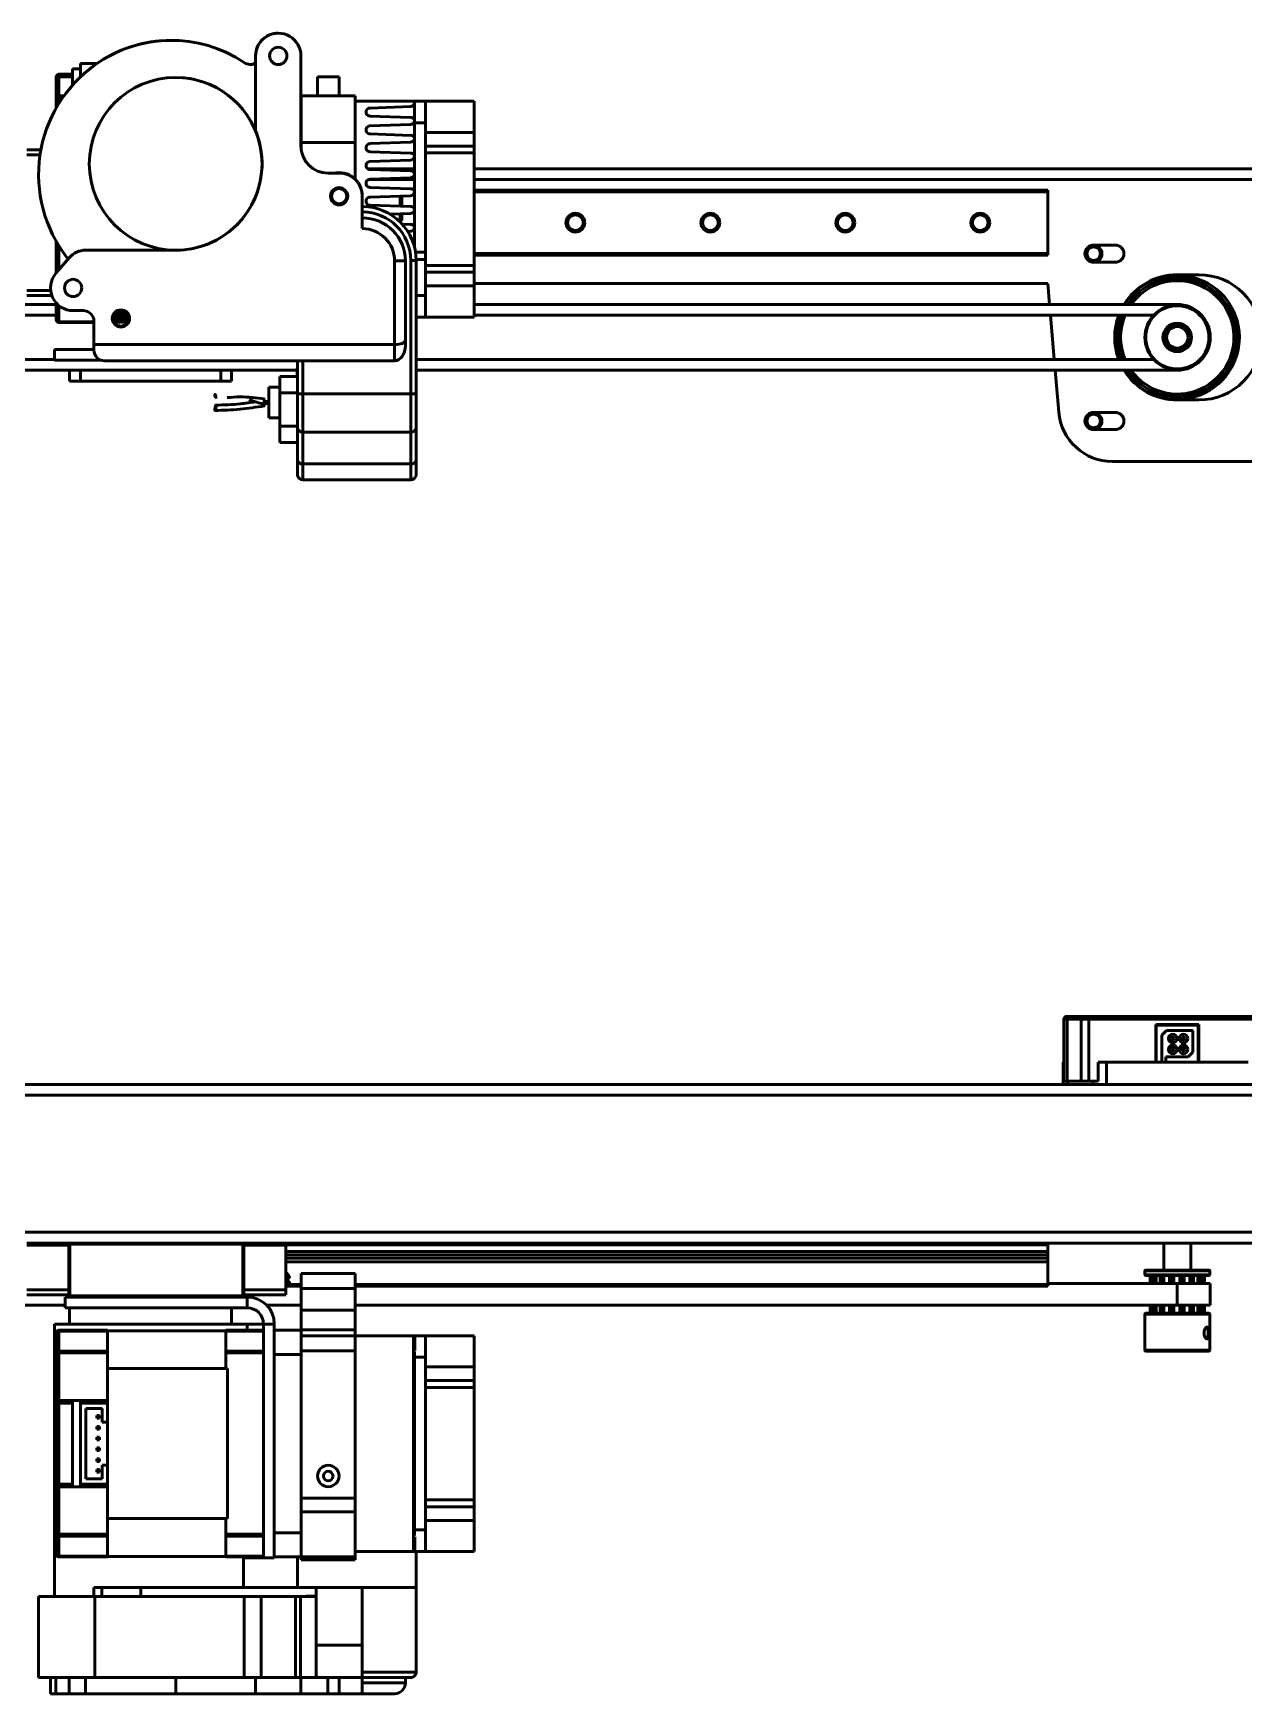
# Model space of a CAD drawing. Header units: millimetres. Extents: x -1615 to 4166, y 5 to 3174.
# Drawn here: x 3699.1 to 3923.3, y 1722.3 to 2030 of the extents above; entities that cross this region are included whole.
import ezdxf

# ---------------------------------------------------------------- set-up
doc = ezdxf.new("R2010")
doc.units = ezdxf.units.MM
doc.header["$LTSCALE"] = 0.25
doc.layers.add('Net dam', color=7, linetype='Continuous', lineweight=50)

msp = doc.modelspace()

# ---------------------------------------------------------------- linework, layer by layer
at = {"layer": 'Net dam'}
for p, q in [((3724.661, 2028.624), (3724.66, 2028.624)), ((3744.485, 2029.954), (3744.485, 2029.954)), ((3707.852, 2024.354), (3707.852, 2023.354)), ((3710.913, 2024.354), (3707.852, 2024.354)), ((3740.285, 2011.833), (3740.285, 2025.755)), ((3740.285, 2025.755), (3740.285, 2011.833)), ((3740.285, 2025.755), (3740.285, 2025.755)), ((3748.684, 2025.755), (3748.684, 2009.029)), ((3703.852, 2021.854), (3703.352, 2021.854)), ((3703.352, 2017.854), (3703.352, 2021.854)), ((3703.852, 2021.854), (3703.852, 2022.354)), ((3703.852, 2022.354), (3706.352, 2022.354)), ((3703.852, 2018.354), (3703.852, 2021.854)), ((3703.852, 2021.854), (3706.352, 2021.854)), ((3706.352, 2023.354), (3706.352, 2020.313)), ((3707.852, 2023.354), (3706.352, 2023.354)), ((3706.352, 2021.854), (3706.352, 2020.313)), ((3707.852, 2021.87), (3707.852, 2023.354)), ((3710.517, 2024.075), (3710.516, 2024.075)), ((3751.752, 2021.854), (3751.752, 2018.354)), ((3755.752, 2021.854), (3751.752, 2021.854)), ((3755.752, 2018.354), (3755.752, 2021.854)), ((3703.852, 2018.354), (3703.852, 2018.316)), ((3704.789, 2018.354), (3703.852, 2018.354)), ((3703.852, 2018.316), (3703.852, 2018.207)), ((3703.852, 2018.207), (3704.685, 2018.207)), ((3703.852, 2016.953), (3703.852, 2018.207)), ((3758.752, 2018.354), (3748.752, 2018.354)), ((3748.752, 2018.354), (3748.752, 2017.884)), ((3758.752, 2017.354), (3758.752, 2018.354)), ((3703.352, 2016.112), (3703.352, 2017.854)), ((3748.752, 2018.054), (3748.684, 2018.054)), ((3748.752, 2017.884), (3748.752, 2013.554)), ((3758.752, 2016.016), (3758.752, 2017.354)), ((3769.552, 2017.354), (3758.752, 2017.354)), ((3758.752, 2009.709), (3758.752, 2016.016)), ((3761.505, 2016.094), (3768.951, 2016.354)), ((3771.746, 2017.354), (3769.746, 2017.354)), ((3769.746, 2017.205), (3769.746, 2017.354)), ((3769.746, 2013.354), (3769.746, 2017.053)), ((3780.746, 2017.354), (3771.746, 2017.354)), ((3771.746, 2013.354), (3771.746, 2017.354)), ((3780.746, 2011.581), (3780.746, 2017.354)), ((3748.752, 2013.554), (3748.684, 2013.554)), ((3748.752, 2013.554), (3748.752, 2008.206)), ((3761.505, 2012.794), (3768.951, 2013.054)), ((3768.962, 2014.334), (3761.516, 2014.594)), ((3769.746, 2013.354), (3771.746, 2013.354)), ((3769.746, 1990.243), (3769.746, 2013.354)), ((3771.746, 2012.854), (3771.746, 2013.354)), ((3771.746, 1989.363), (3771.746, 2012.854)), ((3740.285, 2011.833), (3740.285, 2011.833)), ((3748.752, 2009.709), (3758.752, 2009.709)), ((3758.752, 2002.908), (3758.752, 2009.691)), ((3761.505, 2009.494), (3768.951, 2009.754)), ((3768.962, 2011.034), (3761.516, 2011.294)), ((3771.746, 2011.581), (3780.746, 2011.581)), ((3780.746, 2009.048), (3771.746, 2009.048)), ((3780.746, 2009.048), (3780.746, 2011.581)), ((3780.746, 2009.048), (3780.746, 2007.772)), ((3697.894, 2008.354), (3700.512, 2008.354)), ((3700.356, 2007.423), (3697.894, 2007.423)), ((3761.505, 2006.194), (3768.951, 2006.454)), ((3768.962, 2007.734), (3761.516, 2007.994)), ((3780.746, 2007.772), (3771.746, 2007.772)), ((3780.746, 1986.935), (3780.746, 2007.772)), ((3753.684, 2004.029), (3755.76, 2004.029)), ((3755.76, 2004.129), (3755.76, 2004.129)), ((3761.039, 2004.854), (3769.746, 2004.854)), ((3761.261, 2002.854), (3769.746, 2002.854)), ((3761.505, 2002.894), (3768.951, 2003.154)), ((3768.962, 2004.434), (3761.516, 2004.694)), ((3780.746, 2004.854), (3936.525, 2004.854)), ((3780.746, 2002.854), (3937.025, 2002.854)), ((3760.036, 1999.8), (3760.036, 1999.854)), ((3760.036, 1993.754), (3760.036, 1999.754)), ((3761.505, 1999.594), (3768.951, 1999.854)), ((3768.962, 2001.134), (3761.516, 2001.394)), ((3767.052, 1997.901), (3767.052, 1999.787)), ((3767.352, 1999.554), (3767.116, 1999.79)), ((3769.627, 2000.854), (3769.746, 2000.854)), ((3769.746, 2000.554), (3769.746, 2000.554)), ((3780.746, 2000.854), (3887.025, 2000.854)), ((3887.025, 2000.554), (3780.746, 2000.554)), ((3887.025, 2000.854), (3887.025, 2000.554)), ((3887.025, 2000.554), (3887.025, 1989.154)), ((3768.962, 1997.834), (3761.516, 1998.094)), ((3767.352, 1997.89), (3767.352, 1999.554)), ((3765.191, 1996.422), (3768.951, 1996.554)), ((3766.65, 1995.354), (3767.052, 1995.354)), ((3767.052, 1995.354), (3767.052, 1996.487)), ((3767.052, 1995.354), (3767.252, 1995.354)), ((3767.352, 1995.454), (3767.352, 1996.498)), ((3768.962, 1994.534), (3767.429, 1994.587)), ((3703.352, 1985.556), (3703.352, 1991.395)), ((3703.852, 1986.136), (3703.852, 1990.554)), ((3768.463, 1993.237), (3768.951, 1993.254)), ((3895.525, 1990.707), (3899.525, 1990.707)), ((3703.304, 1985.499), (3705.775, 1988.366)), ((3705.775, 1988.366), (3703.304, 1985.499)), ((3705.342, 1988.414), (3705.343, 1988.414)), ((3705.544, 1988.097), (3705.342, 1988.414)), ((3705.343, 1988.414), (3705.544, 1988.098)), ((3705.775, 1988.366), (3705.775, 1988.366)), ((3708.805, 1989.754), (3725.485, 1989.754)), ((3708.805, 1989.754), (3708.805, 1989.754)), ((3766.036, 1972.254), (3766.036, 1987.754)), ((3768.036, 1987.754), (3766.036, 1987.754)), ((3768.036, 1987.754), (3768.036, 1973.082)), ((3770.036, 1987.854), (3769.036, 1987.854)), ((3769.036, 1963.136), (3769.036, 1987.854)), ((3769.921, 1989.363), (3771.746, 1989.363)), ((3771.746, 1988.016), (3770.034, 1988.016)), ((3770.036, 1987.854), (3770.036, 1963.136)), ((3771.746, 1989.494), (3771.746, 1988.016)), ((3771.746, 1981.854), (3771.746, 1988.016)), ((3780.746, 1989.154), (3887.025, 1989.154)), ((3887.025, 1988.854), (3780.746, 1988.854)), ((3887.025, 1989.154), (3887.025, 1988.854)), ((3895.525, 1987.507), (3899.525, 1987.507)), ((3703.304, 1985.499), (3703.304, 1985.499)), ((3771.746, 1986.935), (3780.746, 1986.935)), ((3780.746, 1985.66), (3771.746, 1985.66)), ((3780.746, 1986.935), (3780.746, 1985.66)), ((3780.746, 1983.126), (3780.746, 1985.66)), ((3915.025, 1985.207), (3911.025, 1985.207)), ((3697.894, 1982.284), (3702.311, 1982.284)), ((3702.526, 1981.354), (3697.894, 1981.354)), ((3770.036, 1981.354), (3771.746, 1981.354)), ((3771.746, 1983.126), (3780.746, 1983.126)), ((3771.746, 1981.854), (3771.746, 1981.354)), ((3771.746, 1977.354), (3771.746, 1981.354)), ((3780.746, 1983.607), (3887.025, 1983.607)), ((3780.746, 1977.354), (3780.746, 1983.126)), ((3887.359, 1979.699), (3887.025, 1983.607)), ((3567.025, 1979.699), (3703.352, 1979.699)), ((3703.352, 1976.854), (3703.352, 1979.959)), ((3703.852, 1976.5), (3703.852, 1979.484)), ((3708.337, 1978.557), (3706.485, 1978.557)), ((3706.485, 1978.557), (3706.485, 1978.557)), ((3714.452, 1976.354), (3714.452, 1978.189)), ((3714.552, 1976.354), (3714.552, 1978.263)), ((3714.652, 1976.454), (3714.652, 1978.325)), ((3714.752, 1976.354), (3714.752, 1978.376)), ((3714.852, 1976.354), (3714.852, 1978.417)), ((3714.952, 1976.454), (3714.952, 1978.45)), ((3715.052, 1976.354), (3715.052, 1978.475)), ((3715.152, 1976.354), (3715.152, 1978.492)), ((3715.252, 1976.454), (3715.252, 1978.501)), ((3715.352, 1976.354), (3715.352, 1978.504)), ((3715.452, 1976.354), (3715.452, 1978.499)), ((3715.552, 1976.454), (3715.552, 1978.487)), ((3715.652, 1976.354), (3715.652, 1978.467)), ((3715.752, 1976.354), (3715.752, 1978.44)), ((3715.852, 1976.454), (3715.852, 1978.405)), ((3715.952, 1976.354), (3715.952, 1978.361)), ((3716.052, 1976.354), (3716.052, 1978.306)), ((3716.152, 1976.454), (3716.152, 1978.241)), ((3780.746, 1979.699), (3911.025, 1979.699)), ((3911.025, 1979.699), (3911.025, 1979.607)), ((3571.413, 1977.699), (3703.352, 1977.699)), ((3703.852, 1976.392), (3703.852, 1976.5)), ((3703.852, 1976.5), (3710.337, 1976.5)), ((3703.852, 1976.354), (3703.852, 1976.392)), ((3703.852, 1976.354), (3710.337, 1976.354)), ((3710.336, 1975.854), (3710.337, 1975.919)), ((3710.336, 1975.854), (3710.337, 1975.854)), ((3710.336, 1971.354), (3710.336, 1975.854)), ((3710.337, 1972.254), (3710.337, 1976.557)), ((3710.337, 1976.557), (3710.337, 1976.557)), ((3710.337, 1976.557), (3710.337, 1971.254)), ((3710.337, 1971.354), (3710.337, 1975.854)), ((3713.952, 1976.894), (3713.952, 1977.313)), ((3714.052, 1976.546), (3714.052, 1977.661)), ((3714.152, 1976.357), (3714.152, 1977.85)), ((3714.155, 1976.354), (3714.252, 1976.354)), ((3714.252, 1976.354), (3714.252, 1977.989)), ((3714.352, 1976.454), (3714.252, 1976.354)), ((3714.352, 1976.454), (3714.352, 1978.099)), ((3714.452, 1976.354), (3714.352, 1976.454)), ((3714.452, 1976.354), (3714.552, 1976.354)), ((3714.652, 1976.454), (3714.552, 1976.354)), ((3714.752, 1976.354), (3714.652, 1976.454)), ((3714.752, 1976.354), (3714.852, 1976.354)), ((3714.952, 1976.454), (3714.852, 1976.354)), ((3715.052, 1976.354), (3714.952, 1976.454)), ((3715.052, 1976.354), (3715.152, 1976.354)), ((3715.252, 1976.454), (3715.152, 1976.354)), ((3715.352, 1976.354), (3715.252, 1976.454)), ((3715.352, 1976.354), (3715.452, 1976.354)), ((3715.552, 1976.454), (3715.452, 1976.354)), ((3715.652, 1976.354), (3715.552, 1976.454)), ((3715.652, 1976.354), (3715.752, 1976.354)), ((3715.852, 1976.454), (3715.752, 1976.354)), ((3715.952, 1976.354), (3715.852, 1976.454)), ((3715.952, 1976.354), (3716.052, 1976.354)), ((3716.152, 1976.454), (3716.052, 1976.354)), ((3716.252, 1976.354), (3716.152, 1976.454)), ((3716.252, 1976.354), (3716.252, 1978.162)), ((3716.252, 1976.354), (3716.352, 1976.354)), ((3716.352, 1976.354), (3716.352, 1978.066)), ((3716.452, 1976.454), (3716.352, 1976.354)), ((3716.452, 1976.454), (3716.452, 1977.948)), ((3716.521, 1976.359), (3716.452, 1976.454)), ((3716.552, 1976.411), (3716.552, 1977.796)), ((3716.652, 1976.628), (3716.652, 1977.579)), ((3770.036, 1977.354), (3771.746, 1977.354)), ((3771.746, 1977.354), (3780.746, 1977.354)), ((3780.746, 1977.699), (3906.637, 1977.699)), ((3888.228, 1969.515), (3887.529, 1977.699)), ((3915.978, 1976.993), (3915.978, 1976.993)), ((3766.036, 1972.254), (3710.337, 1972.254)), ((3710.337, 1972.254), (3710.337, 1971.254)), ((3766.036, 1969.254), (3766.036, 1972.254)), ((3768.036, 1973.082), (3768.036, 1972.082)), ((3703.036, 1969.515), (3571.413, 1969.515)), ((3703.036, 1971.354), (3703.036, 1969.354)), ((3710.337, 1971.354), (3703.036, 1971.354)), ((3711.712, 1969.354), (3703.036, 1969.354)), ((3710.337, 1971.254), (3710.337, 1971.254)), ((3712.337, 1969.254), (3766.036, 1969.254)), ((3748.036, 1963.136), (3748.036, 1969.254)), ((3749.036, 1969.254), (3749.036, 1963.136)), ((3906.637, 1969.515), (3770.036, 1969.515)), ((3705.82, 1967.515), (3567.025, 1967.515)), ((3705.82, 1965.515), (3705.82, 1967.515)), ((3705.82, 1967.515), (3707.82, 1967.515)), ((3707.82, 1967.515), (3707.82, 1965.515)), ((3733.82, 1967.515), (3707.82, 1967.515)), ((3733.82, 1965.515), (3733.82, 1967.515)), ((3733.82, 1967.515), (3735.82, 1967.515)), ((3735.82, 1967.515), (3735.82, 1965.515)), ((3747.979, 1967.515), (3735.82, 1967.515)), ((3748.036, 1966.354), (3744.752, 1966.354)), ((3744.752, 1966.354), (3744.752, 1963.354)), ((3748.036, 1967.928), (3747.979, 1967.91)), ((3747.979, 1966.354), (3747.979, 1967.91)), ((3911.025, 1967.515), (3770.036, 1967.515)), ((3889.061, 1959.756), (3888.399, 1967.515)), ((3911.025, 1967.515), (3911.025, 1967.607)), ((3707.82, 1965.515), (3705.82, 1965.515)), ((3733.82, 1965.515), (3707.82, 1965.515)), ((3735.82, 1965.515), (3733.82, 1965.515)), ((3744.752, 1964.404), (3742.752, 1964.404)), ((3742.752, 1964.404), (3742.752, 1958.704)), ((3744.752, 1963.354), (3744.752, 1957.154)), ((3744.752, 1963.354), (3748.036, 1963.354)), ((3748.036, 1956.772), (3748.036, 1963.136)), ((3748.036, 1963.136), (3749.036, 1963.136)), ((3749.036, 1963.136), (3769.036, 1963.136)), ((3770.036, 1963.136), (3769.036, 1963.136)), ((3742.752, 1961.747), (3741.852, 1961.747)), ((3741.852, 1961.361), (3742.752, 1961.361)), ((3915.025, 1962.007), (3911.025, 1962.007)), ((3742.752, 1958.704), (3744.752, 1958.704)), ((3744.752, 1957.154), (3744.752, 1954.154)), ((3748.036, 1957.154), (3744.752, 1957.154)), ((3748.036, 1948.224), (3748.036, 1958.046)), ((3748.036, 1950.86), (3748.036, 1956.772)), ((3770.035, 1956.772), (3770.035, 1950.86)), ((3895.525, 1959.707), (3899.525, 1959.707)), ((3744.752, 1954.154), (3748.036, 1954.154)), ((3769.035, 1956.065), (3749.036, 1956.065)), ((3749.036, 1956.065), (3749.036, 1950.153)), ((3769.035, 1950.153), (3769.035, 1956.065)), ((3895.525, 1956.507), (3899.525, 1956.507)), ((3748.036, 1948.224), (3748.036, 1950.86)), ((3927.025, 1950.607), (3899.025, 1950.607)), ((3748.036, 1948.224), (3748.036, 1948.224)), ((3749.036, 1950.153), (3769.035, 1950.153)), ((3749.035, 1947.224), (3749.036, 1947.224)), ((3769.035, 1947.224), (3749.036, 1947.224)), ((3890.025, 1835.805), (3890.025, 1847.305)), ((3890.611, 1847.305), (3890.025, 1847.305)), ((3890.525, 1847.805), (3890.964, 1847.805)), ((3893.239, 1847.305), (3890.611, 1847.305)), ((3890.611, 1847.305), (3890.611, 1835.805)), ((3890.964, 1847.805), (3893.593, 1847.805)), ((3893.239, 1835.805), (3893.239, 1847.305)), ((3894.653, 1847.305), (3893.239, 1847.305)), ((3893.593, 1847.805), (3894.653, 1847.805)), ((3894.653, 1847.805), (3927.397, 1847.805)), ((3894.653, 1847.805), (3894.653, 1847.305)), ((3894.653, 1847.305), (3894.653, 1835.805)), ((3927.397, 1847.305), (3894.653, 1847.305)), ((3907.025, 1846.305), (3907.025, 1839.305)), ((3915.025, 1846.305), (3907.025, 1846.305)), ((3907.13, 1846.176), (3907.13, 1839.305)), ((3914.914, 1846.176), (3907.13, 1846.176)), ((3914.914, 1846.176), (3914.914, 1839.305)), ((3915.025, 1839.305), (3915.025, 1846.305)), ((3908.13, 1844.309), (3908.998, 1845.176)), ((3908.13, 1844.309), (3908.13, 1839.305)), ((3908.998, 1845.176), (3913.914, 1845.176)), ((3913.914, 1845.176), (3913.914, 1841.173)), ((3908.93, 1840.305), (3908.93, 1839.305)), ((3908.93, 1840.305), (3913.046, 1840.305)), ((3913.914, 1841.173), (3913.046, 1840.305)), ((3889.875, 1835.202), (3889.875, 1839.305)), ((3889.875, 1839.305), (3890.025, 1839.305)), ((3896.808, 1839.305), (3896.384, 1839.305)), ((3896.384, 1835.805), (3896.384, 1839.305)), ((3896.808, 1839.305), (3897.893, 1839.305)), ((3907.13, 1839.305), (3897.893, 1839.305)), ((3897.893, 1839.305), (3897.893, 1835.202)), ((3908.13, 1839.305), (3907.13, 1839.305)), ((3908.93, 1839.305), (3908.13, 1839.305)), ((3914.914, 1839.305), (3908.93, 1839.305)), ((3924.157, 1839.305), (3914.914, 1839.305)), ((3537.621, 1835.202), (3936.525, 1835.202)), ((3890.611, 1835.805), (3890.025, 1835.805)), ((3893.239, 1835.805), (3890.611, 1835.805)), ((3890.699, 1835.805), (3890.699, 1835.202)), ((3894.653, 1835.805), (3893.239, 1835.805)), ((3896.384, 1835.805), (3894.653, 1835.805)), ((3895.462, 1835.202), (3895.462, 1835.805)), ((3537.621, 1833.202), (3936.525, 1833.202)), ((3537.025, 1807.805), (3937.025, 1807.805)), ((3697.894, 1805.805), (3705.694, 1805.805)), ((3705.694, 1805.405), (3697.894, 1805.405)), ((3705.894, 1805.805), (3705.694, 1805.605)), ((3705.694, 1805.805), (3705.694, 1805.605)), ((3705.694, 1805.805), (3705.894, 1805.805)), ((3705.894, 1805.605), (3705.694, 1805.605)), ((3705.694, 1805.605), (3705.694, 1805.405)), ((3705.694, 1797.136), (3705.694, 1805.405)), ((3705.894, 1805.805), (3737.894, 1805.805)), ((3705.894, 1805.605), (3705.894, 1805.805)), ((3737.894, 1805.605), (3705.894, 1805.605)), ((3705.894, 1796.005), (3705.894, 1805.605)), ((3737.894, 1805.805), (3737.894, 1805.605)), ((3738.094, 1805.605), (3737.894, 1805.805)), ((3737.894, 1805.805), (3738.094, 1805.805)), ((3737.894, 1805.605), (3737.894, 1796.005)), ((3738.094, 1805.605), (3737.894, 1805.605)), ((3738.094, 1805.605), (3738.094, 1805.805)), ((3738.094, 1805.805), (3745.894, 1805.805)), ((3738.094, 1805.405), (3738.094, 1805.605)), ((3745.894, 1805.405), (3738.094, 1805.405)), ((3738.094, 1805.405), (3738.094, 1797.136)), ((3745.894, 1805.805), (3745.894, 1805.405)), ((3745.894, 1805.805), (3937.025, 1805.805)), ((3887.025, 1805.505), (3745.894, 1805.505)), ((3745.894, 1797.136), (3745.894, 1805.405)), ((3745.894, 1804.256), (3887.025, 1804.256)), ((3745.894, 1803.603), (3887.025, 1803.603)), ((3745.894, 1803.007), (3887.025, 1803.007)), ((3887.025, 1805.805), (3887.025, 1805.505)), ((3887.025, 1805.505), (3887.025, 1804.256)), ((3887.025, 1803.603), (3887.025, 1804.256)), ((3887.025, 1803.007), (3887.025, 1803.603)), ((3887.025, 1802.354), (3887.025, 1803.007)), ((3908.525, 1805.805), (3908.525, 1800.805)), ((3913.525, 1800.805), (3913.525, 1805.805)), ((3745.894, 1802.354), (3887.025, 1802.354)), ((3746.208, 1800.08), (3746.246, 1800.08)), ((3758.752, 1800.155), (3748.752, 1800.155)), ((3748.752, 1800.155), (3748.752, 1797.396)), ((3758.752, 1797.396), (3758.752, 1800.155)), ((3887.025, 1802.354), (3887.025, 1798.105)), ((3905.025, 1800.655), (3905.025, 1799.955)), ((3908.622, 1800.655), (3905.025, 1800.655)), ((3905.025, 1799.955), (3908.622, 1799.955)), ((3905.175, 1800.805), (3908.682, 1800.805)), ((3908.682, 1799.805), (3905.175, 1799.805)), ((3905.971, 1799.805), (3905.971, 1798.305)), ((3905.973, 1799.805), (3905.973, 1798.305)), ((3906.066, 1799.805), (3906.066, 1798.305)), ((3906.265, 1799.805), (3906.265, 1798.305)), ((3906.58, 1799.805), (3906.58, 1798.305)), ((3906.6, 1799.805), (3906.6, 1798.305)), ((3906.886, 1799.805), (3906.886, 1798.305)), ((3907.11, 1799.805), (3907.11, 1798.305)), ((3907.842, 1799.805), (3907.842, 1798.305)), ((3907.9, 1799.805), (3907.9, 1798.305)), ((3908.336, 1799.805), (3908.336, 1798.305)), ((3908.552, 1799.805), (3908.552, 1798.305)), ((3917.025, 1800.655), (3908.622, 1800.655)), ((3908.622, 1799.955), (3917.025, 1799.955)), ((3908.682, 1800.805), (3916.875, 1800.805)), ((3916.875, 1799.805), (3908.682, 1799.805)), ((3909.567, 1799.805), (3909.567, 1798.305)), ((3909.677, 1799.805), (3909.677, 1798.305)), ((3910.196, 1799.805), (3910.196, 1798.305)), ((3910.37, 1799.805), (3910.37, 1798.305)), ((3911.49, 1799.805), (3911.49, 1798.305)), ((3911.659, 1799.805), (3911.659, 1798.305)), ((3912.182, 1799.805), (3912.182, 1798.305)), ((3912.298, 1798.305), (3912.298, 1799.805)), ((3913.331, 1799.805), (3913.331, 1798.305)), ((3913.544, 1799.805), (3913.544, 1798.305)), ((3913.991, 1799.805), (3913.991, 1798.305)), ((3914.054, 1798.305), (3914.054, 1799.805)), ((3914.821, 1799.805), (3914.821, 1798.305)), ((3915.046, 1799.805), (3915.046, 1798.305)), ((3915.349, 1799.805), (3915.349, 1798.305)), ((3915.372, 1798.305), (3915.372, 1799.805)), ((3915.733, 1799.805), (3915.733, 1798.305)), ((3915.935, 1799.805), (3915.935, 1798.305)), ((3916.049, 1799.805), (3916.049, 1798.305)), ((3916.051, 1798.305), (3916.051, 1799.805)), ((3916.079, 1798.305), (3916.079, 1799.805)), ((3917.025, 1799.955), (3917.025, 1800.655)), ((3697.894, 1797.136), (3705.694, 1797.136)), ((3705.694, 1796.936), (3705.694, 1797.136)), ((3705.694, 1796.936), (3705.694, 1796.005)), ((3738.094, 1797.136), (3745.894, 1797.136)), ((3738.094, 1797.136), (3738.094, 1796.936)), ((3738.094, 1796.005), (3738.094, 1796.936)), ((3745.894, 1796.205), (3745.894, 1797.136)), ((3748.752, 1797.805), (3746.127, 1797.805)), ((3746.208, 1799.31), (3746.587, 1799.31)), ((3746.587, 1798.7), (3746.208, 1798.7)), ((3746.246, 1797.93), (3746.208, 1797.93)), ((3746.334, 1798.105), (3748.752, 1798.105)), ((3748.752, 1797.396), (3748.752, 1793.403)), ((3748.752, 1797.396), (3758.752, 1797.396)), ((3758.752, 1798.105), (3887.025, 1798.105)), ((3887.025, 1797.805), (3758.752, 1797.805)), ((3758.752, 1797.396), (3758.752, 1793.403)), ((3887.025, 1798.305), (3911.025, 1798.305)), ((3887.025, 1798.105), (3887.025, 1797.805)), ((3911.025, 1798.305), (3911.025, 1794.305)), ((3911.025, 1798.305), (3917.117, 1798.305)), ((3917.117, 1794.305), (3917.117, 1798.305)), ((3567.025, 1794.305), (3705.036, 1794.305)), ((3705.694, 1796.205), (3697.894, 1796.205)), ((3705.036, 1793.805), (3705.036, 1795.805)), ((3705.036, 1795.805), (3738.752, 1795.805)), ((3705.036, 1793.805), (3738.752, 1793.805)), ((3705.694, 1796.005), (3705.794, 1795.905)), ((3705.794, 1795.905), (3705.894, 1796.005)), ((3705.894, 1795.805), (3705.794, 1795.905)), ((3705.82, 1790.805), (3705.82, 1793.805)), ((3705.894, 1796.005), (3737.894, 1796.005)), ((3735.82, 1793.805), (3735.82, 1790.805)), ((3737.894, 1796.005), (3737.994, 1795.905)), ((3737.994, 1795.905), (3737.894, 1795.805)), ((3738.094, 1796.005), (3737.994, 1795.905)), ((3745.894, 1796.205), (3738.094, 1796.205)), ((3738.752, 1793.805), (3738.752, 1795.805)), ((3742.323, 1794.305), (3748.752, 1794.305)), ((3758.752, 1794.305), (3911.025, 1794.305)), ((3905.971, 1794.305), (3905.971, 1792.805)), ((3905.973, 1794.305), (3905.973, 1792.805)), ((3906.066, 1794.305), (3906.066, 1792.805)), ((3906.265, 1794.305), (3906.265, 1792.805)), ((3906.58, 1794.305), (3906.58, 1792.805)), ((3906.6, 1794.305), (3906.6, 1792.805)), ((3906.886, 1794.305), (3906.886, 1792.805)), ((3907.11, 1794.305), (3907.11, 1792.805)), ((3907.842, 1794.305), (3907.842, 1792.805)), ((3907.9, 1794.305), (3907.9, 1792.805)), ((3908.336, 1794.305), (3908.336, 1792.805)), ((3908.552, 1794.305), (3908.552, 1792.805)), ((3909.567, 1794.305), (3909.567, 1792.805)), ((3909.677, 1794.305), (3909.677, 1792.805)), ((3910.196, 1794.305), (3910.196, 1792.805)), ((3910.37, 1794.305), (3910.37, 1792.805)), ((3911.025, 1794.305), (3917.117, 1794.305)), ((3911.49, 1794.305), (3911.49, 1792.805)), ((3911.659, 1794.305), (3911.659, 1792.805)), ((3912.182, 1794.305), (3912.182, 1792.805)), ((3912.298, 1792.805), (3912.298, 1794.305)), ((3913.331, 1794.305), (3913.331, 1792.805)), ((3913.544, 1794.305), (3913.544, 1792.805)), ((3913.991, 1794.305), (3913.991, 1792.805)), ((3914.054, 1792.805), (3914.054, 1794.305)), ((3914.821, 1794.305), (3914.821, 1792.805)), ((3915.046, 1794.305), (3915.046, 1792.805)), ((3915.349, 1794.305), (3915.349, 1792.805)), ((3915.372, 1792.805), (3915.372, 1794.305)), ((3915.733, 1794.305), (3915.733, 1792.805)), ((3915.935, 1794.305), (3915.935, 1792.805)), ((3916.049, 1794.305), (3916.049, 1792.805)), ((3916.051, 1792.805), (3916.051, 1794.305)), ((3916.079, 1792.805), (3916.079, 1794.305)), ((3703.036, 1790.805), (3703.036, 1740.308)), ((3738.752, 1790.805), (3703.036, 1790.805)), ((3738.752, 1790.805), (3741.677, 1790.805)), ((3738.752, 1789.655), (3738.752, 1790.805)), ((3741.752, 1790.805), (3741.752, 1747.505)), ((3741.752, 1790.805), (3743.752, 1790.805)), ((3743.752, 1790.805), (3743.752, 1747.505)), ((3748.752, 1793.403), (3748.752, 1789.75)), ((3748.752, 1793.403), (3758.752, 1793.403)), ((3758.752, 1793.403), (3758.752, 1789.75)), ((3905.025, 1792.655), (3905.025, 1785.955)), ((3917.025, 1792.655), (3905.025, 1792.655)), ((3905.175, 1792.805), (3916.875, 1792.805)), ((3917.025, 1785.955), (3917.025, 1792.655)), ((3703.352, 1785.448), (3703.352, 1789.155)), ((3703.852, 1789.509), (3703.852, 1789.655)), ((3703.852, 1789.655), (3712.852, 1789.655)), ((3703.852, 1785.802), (3703.852, 1789.509)), ((3712.852, 1789.509), (3703.852, 1789.509)), ((3712.852, 1789.655), (3712.852, 1776.655)), ((3712.852, 1789.555), (3734.752, 1789.555)), ((3734.752, 1789.655), (3741.752, 1789.655)), ((3734.752, 1789.655), (3734.752, 1782.543)), ((3741.752, 1789.509), (3734.752, 1789.509)), ((3748.752, 1789.655), (3743.752, 1789.655)), ((3748.752, 1789.75), (3748.752, 1789.655)), ((3748.752, 1789.75), (3758.752, 1789.75)), ((3748.752, 1789.655), (3748.752, 1785.155)), ((3758.752, 1788.648), (3748.752, 1788.648)), ((3758.752, 1789.75), (3758.752, 1788.655)), ((3758.752, 1756.384), (3758.752, 1788.655)), ((3769.552, 1788.655), (3758.752, 1788.655)), ((3769.552, 1788.655), (3769.552, 1748.655)), ((3769.752, 1788.655), (3769.552, 1788.655)), ((3769.752, 1788.655), (3771.746, 1788.655)), ((3769.752, 1785.906), (3769.752, 1788.655)), ((3780.746, 1788.655), (3771.746, 1788.655)), ((3771.746, 1784.655), (3771.746, 1788.655)), ((3780.746, 1782.883), (3780.746, 1788.655)), ((3703.852, 1785.448), (3703.352, 1785.448)), ((3703.352, 1776.155), (3703.352, 1785.448)), ((3703.852, 1785.639), (3703.852, 1785.802)), ((3703.852, 1785.802), (3712.852, 1785.802)), ((3703.852, 1785.448), (3703.852, 1785.639)), ((3703.852, 1785.448), (3712.852, 1785.448)), ((3703.852, 1776.655), (3703.852, 1785.448)), ((3712.852, 1785.448), (3712.852, 1785.802)), ((3734.752, 1785.802), (3741.752, 1785.802)), ((3734.752, 1785.802), (3734.752, 1785.448)), ((3734.752, 1785.448), (3741.752, 1785.448)), ((3743.752, 1785.155), (3748.752, 1785.155)), ((3748.752, 1785.829), (3758.752, 1785.829)), ((3748.752, 1785.155), (3748.752, 1754.947)), ((3769.746, 1784.655), (3769.746, 1785.737)), ((3769.746, 1784.655), (3771.746, 1784.655)), ((3769.746, 1752.655), (3769.746, 1784.655)), ((3771.746, 1784.655), (3771.746, 1784.155)), ((3905.025, 1785.955), (3917.025, 1785.955)), ((3916.875, 1785.805), (3905.175, 1785.805)), ((3712.852, 1782.543), (3735.052, 1782.543)), ((3735.052, 1754.768), (3735.052, 1782.543)), ((3771.746, 1784.155), (3771.746, 1753.155)), ((3771.746, 1782.883), (3780.746, 1782.883)), ((3780.746, 1780.349), (3780.746, 1782.883)), ((3780.746, 1780.349), (3771.746, 1780.349)), ((3780.746, 1779.074), (3771.746, 1779.074)), ((3780.746, 1780.349), (3780.746, 1779.074)), ((3780.746, 1758.236), (3780.746, 1779.074)), ((3703.352, 1761.155), (3703.352, 1776.155)), ((3703.852, 1776.155), (3703.352, 1776.155)), ((3703.852, 1776.655), (3703.852, 1776.155)), ((3706.352, 1776.655), (3703.852, 1776.655)), ((3703.852, 1761.155), (3703.852, 1776.155)), ((3706.352, 1776.155), (3703.852, 1776.155)), ((3706.352, 1776.655), (3707.852, 1776.655)), ((3706.352, 1776.655), (3706.352, 1760.655)), ((3707.852, 1776.655), (3707.852, 1776.155)), ((3712.852, 1776.655), (3707.852, 1776.655)), ((3707.852, 1776.155), (3707.852, 1761.155)), ((3707.852, 1776.155), (3712.852, 1776.155)), ((3708.852, 1775.155), (3711.852, 1775.155)), ((3708.852, 1762.155), (3708.852, 1775.155)), ((3711.852, 1775.155), (3711.852, 1772.655)), ((3712.852, 1776.655), (3712.852, 1776.155)), ((3712.852, 1772.655), (3712.852, 1776.155)), ((3710.852, 1773.655), (3710.852, 1773.855)), ((3711.352, 1773.855), (3710.852, 1773.855)), ((3710.852, 1773.555), (3710.852, 1773.655)), ((3710.852, 1773.655), (3711.352, 1773.655)), ((3710.852, 1773.555), (3711.352, 1773.555)), ((3710.852, 1773.355), (3710.852, 1773.555)), ((3710.852, 1773.355), (3711.352, 1773.355)), ((3711.352, 1773.855), (3711.352, 1773.655)), ((3711.352, 1773.655), (3711.352, 1773.555)), ((3711.352, 1773.555), (3711.352, 1773.355)), ((3712.852, 1772.655), (3711.852, 1772.655)), ((3712.852, 1764.655), (3712.852, 1772.655)), ((3710.852, 1771.655), (3710.852, 1771.855)), ((3711.352, 1771.855), (3710.852, 1771.855)), ((3710.852, 1771.555), (3710.852, 1771.655)), ((3710.852, 1771.655), (3711.352, 1771.655)), ((3710.852, 1771.555), (3711.352, 1771.555)), ((3710.852, 1771.355), (3710.852, 1771.555)), ((3710.852, 1771.355), (3711.352, 1771.355)), ((3710.852, 1769.655), (3710.852, 1769.855)), ((3711.352, 1769.855), (3710.852, 1769.855)), ((3710.852, 1769.555), (3710.852, 1769.655)), ((3710.852, 1769.655), (3711.352, 1769.655)), ((3710.852, 1769.555), (3711.352, 1769.555)), ((3710.852, 1769.355), (3710.852, 1769.555)), ((3710.852, 1769.355), (3711.352, 1769.355)), ((3711.352, 1771.855), (3711.352, 1771.655)), ((3711.352, 1771.655), (3711.352, 1771.555)), ((3711.352, 1771.555), (3711.352, 1771.355)), ((3711.352, 1769.855), (3711.352, 1769.655)), ((3711.352, 1769.655), (3711.352, 1769.555)), ((3711.352, 1769.555), (3711.352, 1769.355)), ((3710.852, 1767.655), (3710.852, 1767.855)), ((3711.352, 1767.855), (3710.852, 1767.855)), ((3710.852, 1767.655), (3710.852, 1767.555)), ((3710.852, 1767.655), (3711.352, 1767.655)), ((3711.352, 1767.555), (3710.852, 1767.555)), ((3710.852, 1767.555), (3710.852, 1767.355)), ((3711.352, 1767.355), (3710.852, 1767.355)), ((3711.352, 1767.855), (3711.352, 1767.655)), ((3711.352, 1767.655), (3711.352, 1767.555)), ((3711.352, 1767.555), (3711.352, 1767.355)), ((3710.852, 1765.655), (3710.852, 1765.855)), ((3711.352, 1765.855), (3710.852, 1765.855)), ((3710.852, 1765.555), (3710.852, 1765.655)), ((3710.852, 1765.655), (3711.352, 1765.655)), ((3710.852, 1765.555), (3711.352, 1765.555)), ((3710.852, 1765.355), (3710.852, 1765.555)), ((3710.852, 1765.355), (3711.352, 1765.355)), ((3710.852, 1763.655), (3710.852, 1763.855)), ((3711.352, 1763.855), (3710.852, 1763.855)), ((3710.852, 1763.655), (3710.852, 1763.555)), ((3710.852, 1763.655), (3711.352, 1763.655)), ((3711.352, 1763.555), (3710.852, 1763.555)), ((3710.852, 1763.555), (3710.852, 1763.355)), ((3711.352, 1763.355), (3710.852, 1763.355)), ((3711.352, 1765.855), (3711.352, 1765.655)), ((3711.352, 1765.655), (3711.352, 1765.555)), ((3711.352, 1765.555), (3711.352, 1765.355)), ((3711.352, 1763.855), (3711.352, 1763.655)), ((3711.352, 1763.655), (3711.352, 1763.555)), ((3711.352, 1763.555), (3711.352, 1763.355)), ((3711.852, 1764.655), (3711.852, 1762.155)), ((3711.852, 1764.655), (3712.852, 1764.655)), ((3712.852, 1761.155), (3712.852, 1764.655)), ((3703.352, 1761.155), (3703.852, 1761.155)), ((3703.352, 1751.862), (3703.352, 1761.155)), ((3703.852, 1761.155), (3706.352, 1761.155)), ((3703.852, 1760.655), (3703.852, 1761.155)), ((3703.852, 1760.655), (3706.352, 1760.655)), ((3703.852, 1751.862), (3703.852, 1760.655)), ((3707.852, 1760.655), (3706.352, 1760.655)), ((3707.852, 1761.155), (3707.852, 1760.655)), ((3712.852, 1761.155), (3707.852, 1761.155)), ((3707.852, 1760.655), (3712.852, 1760.655)), ((3711.852, 1762.155), (3708.852, 1762.155)), ((3712.852, 1761.155), (3712.852, 1760.655)), ((3712.852, 1760.655), (3712.852, 1751.862)), ((3748.752, 1758.563), (3758.752, 1758.563)), ((3771.746, 1758.236), (3780.746, 1758.236)), ((3780.746, 1756.961), (3771.746, 1756.961)), ((3780.746, 1758.236), (3780.746, 1756.961)), ((3780.746, 1754.427), (3780.746, 1756.961)), ((3712.852, 1754.768), (3735.052, 1754.768)), ((3734.752, 1747.655), (3734.752, 1754.768)), ((3758.752, 1755.988), (3748.752, 1755.988)), ((3748.752, 1754.947), (3748.752, 1750.931)), ((3758.752, 1756.389), (3758.752, 1755.988)), ((3758.752, 1749.991), (3758.752, 1755.988)), ((3771.746, 1754.427), (3780.746, 1754.427)), ((3780.746, 1748.655), (3780.746, 1754.427)), ((3703.352, 1751.862), (3703.852, 1751.862)), ((3703.352, 1748.155), (3703.352, 1751.862)), ((3712.852, 1751.862), (3703.852, 1751.862)), ((3703.852, 1751.862), (3703.852, 1751.671)), ((3703.852, 1751.671), (3703.852, 1751.509)), ((3703.852, 1751.509), (3712.852, 1751.509)), ((3703.852, 1747.802), (3703.852, 1751.509)), ((3712.852, 1751.509), (3712.852, 1751.862)), ((3712.852, 1751.509), (3712.852, 1747.655)), ((3741.752, 1751.862), (3734.752, 1751.862)), ((3734.752, 1751.862), (3734.752, 1751.509)), ((3734.752, 1751.509), (3741.752, 1751.509)), ((3748.752, 1752.155), (3743.752, 1752.155)), ((3748.752, 1750.931), (3748.752, 1747.655)), ((3769.746, 1751.632), (3769.746, 1752.655)), ((3771.746, 1752.655), (3769.746, 1752.655)), ((3769.752, 1748.655), (3769.752, 1751.404)), ((3771.746, 1753.155), (3771.746, 1752.655)), ((3771.746, 1748.655), (3771.746, 1752.655)), ((3712.852, 1747.802), (3703.852, 1747.802)), ((3703.852, 1747.693), (3703.852, 1747.802)), ((3703.852, 1747.655), (3703.852, 1747.693)), ((3712.852, 1747.655), (3703.852, 1747.655)), ((3712.852, 1747.755), (3734.752, 1747.755)), ((3741.752, 1747.802), (3734.752, 1747.802)), ((3741.752, 1747.655), (3734.752, 1747.655)), ((3738.036, 1742.01), (3738.036, 1747.505)), ((3738.752, 1747.505), (3738.036, 1747.505)), ((3738.752, 1747.505), (3738.752, 1747.655)), ((3741.752, 1747.505), (3738.752, 1747.505)), ((3741.752, 1747.505), (3743.752, 1747.505)), ((3748.752, 1747.655), (3743.752, 1747.655)), ((3748.036, 1747.655), (3748.036, 1742.011)), ((3748.752, 1747.655), (3758.752, 1747.655)), ((3748.752, 1747.655), (3748.752, 1747.155)), ((3758.752, 1748.655), (3758.752, 1749.993)), ((3758.752, 1747.655), (3758.752, 1748.682)), ((3769.552, 1748.655), (3758.752, 1748.655)), ((3758.752, 1747.155), (3758.752, 1747.655)), ((3769.552, 1748.655), (3769.752, 1748.655)), ((3769.752, 1748.655), (3771.746, 1748.655)), ((3770.035, 1742.012), (3770.034, 1748.655)), ((3771.746, 1748.655), (3780.746, 1748.655)), ((3748.752, 1747.155), (3758.752, 1747.155)), ((3710.336, 1742.008), (3710.336, 1740.308)), ((3710.336, 1742.008), (3711.826, 1742.008)), ((3719.04, 1742.009), (3711.826, 1742.008)), ((3711.826, 1742.008), (3711.826, 1740.309)), ((3719.04, 1742.009), (3751.484, 1742.011)), ((3719.04, 1740.309), (3719.04, 1742.009)), ((3751.484, 1742.011), (3760.035, 1742.011)), ((3751.484, 1740.311), (3751.484, 1742.011)), ((3760.035, 1742.011), (3770.035, 1742.012)), ((3760.035, 1742.011), (3760.035, 1731.311)), ((3770.036, 1726.312), (3770.035, 1742.012)), ((3700.086, 1740.308), (3700.087, 1725.308)), ((3700.086, 1740.308), (3710.516, 1740.308)), ((3710.516, 1740.308), (3738.185, 1740.31)), ((3710.517, 1725.308), (3710.516, 1740.308)), ((3738.186, 1725.31), (3738.185, 1740.31)), ((3738.185, 1740.31), (3741.294, 1740.31)), ((3741.294, 1740.31), (3747.684, 1740.311)), ((3741.294, 1740.31), (3741.295, 1725.31)), ((3747.685, 1725.311), (3747.684, 1740.311)), ((3747.684, 1740.311), (3748.598, 1740.311)), ((3748.599, 1725.311), (3748.598, 1740.311)), ((3748.598, 1740.311), (3751.485, 1740.311)), ((3749.636, 1740.311), (3749.636, 1740.411)), ((3749.636, 1740.411), (3751.484, 1740.411)), ((3751.485, 1731.311), (3751.484, 1738.711)), ((3751.484, 1738.711), (3751.484, 1738.711)), ((3751.485, 1740.311), (3751.485, 1738.711)), ((3760.035, 1731.311), (3751.485, 1731.311)), ((3751.485, 1731.311), (3751.485, 1725.811)), ((3760.036, 1725.311), (3760.035, 1731.311)), ((3751.485, 1725.311), (3751.485, 1726.519)), ((3751.485, 1726.326), (3751.485, 1725.311)), ((3760.036, 1726.311), (3770.036, 1726.312)), ((3700.087, 1725.308), (3710.517, 1725.308)), ((3702.285, 1725.308), (3702.285, 1722.308)), ((3703.304, 1722.308), (3703.304, 1725.308)), ((3705.775, 1722.308), (3705.775, 1725.308)), ((3708.805, 1725.308), (3708.805, 1722.308)), ((3710.517, 1725.308), (3738.186, 1725.31)), ((3725.485, 1722.309), (3725.485, 1725.309)), ((3740.285, 1725.31), (3738.186, 1725.31)), ((3748.684, 1725.311), (3740.285, 1725.31)), ((3740.285, 1725.31), (3740.285, 1722.31)), ((3748.684, 1722.311), (3748.684, 1725.311)), ((3748.684, 1725.311), (3753.684, 1725.311)), ((3753.684, 1725.311), (3753.684, 1722.311)), ((3754.841, 1725.311), (3753.684, 1725.311)), ((3760.036, 1725.311), (3754.841, 1725.311)), ((3755.76, 1722.311), (3755.76, 1725.311)), ((3769.036, 1725.312), (3760.036, 1725.311)), ((3760.036, 1725.311), (3760.036, 1722.311)), ((3760.036, 1724.311), (3768.036, 1724.312)), ((3768.036, 1724.312), (3768.036, 1725.312)), ((3702.285, 1722.308), (3703.304, 1722.308)), ((3703.304, 1722.308), (3705.775, 1722.308)), ((3708.805, 1722.308), (3705.775, 1722.308)), ((3708.805, 1722.308), (3725.485, 1722.309)), ((3740.285, 1722.31), (3725.485, 1722.309)), ((3740.285, 1722.31), (3748.684, 1722.311)), ((3753.684, 1722.311), (3748.684, 1722.311)), ((3753.684, 1722.311), (3755.76, 1722.311)), ((3760.036, 1722.311), (3755.76, 1722.311)), ((3766.036, 1722.312), (3760.036, 1722.311))]:
    msp.add_line(p, q, dxfattribs=at)
at = {"layer": 'Net dam', "flags": 128}
for points in [[(3755.76, 2004.129), (3755.151, 2004.086), (3754.841, 2004.029)], [(3769.746, 1990.653), (3769.715, 1990.512), (3769.692, 1990.451)], [(3769.035, 1956.065), (3769.035, 1956.792), (3769.035, 1957.58), (3769.036, 1958.422), (3769.036, 1959.309), (3769.036, 1960.233), (3769.036, 1961.185), (3769.036, 1962.155), (3769.036, 1963.136)], [(3770.036, 1963.136), (3770.036, 1962.253), (3770.036, 1961.38), (3770.035, 1960.523), (3770.035, 1959.691), (3770.035, 1958.893), (3770.035, 1958.135), (3770.035, 1957.426), (3770.035, 1956.772)], [(3770.035, 1950.86), (3770.035, 1950.267), (3770.035, 1949.741), (3770.035, 1949.286), (3770.035, 1948.909), (3770.035, 1948.893)], [(3769.035, 1947.224), (3769.035, 1947.272), (3769.035, 1947.416), (3769.035, 1947.654), (3769.035, 1947.985), (3769.035, 1948.405), (3769.035, 1948.909), (3769.035, 1949.494), (3769.035, 1950.153)]]:
    msp.add_lwpolyline(points, dxfattribs=at)
at = {"layer": 'Net dam'}
for centre, radius in [((3744.485, 2025.754), 1.6), ((3725.485, 2005.754), 16), ((3755.761, 1999.754), 1.6), ((3755.76, 1999.754), 1.4), ((3799.525, 1994.854), 1.75), ((3799.525, 1994.854), 1.45), ((3824.525, 1994.854), 1.75), ((3824.525, 1994.854), 1.45), ((3849.525, 1994.854), 1.75), ((3849.525, 1994.854), 1.45), ((3874.525, 1994.854), 1.75), ((3874.525, 1994.854), 1.45), ((3895.525, 1989.107), 1.55), ((3895.525, 1989.107), 1.25), ((3706.485, 1982.757), 1.6), ((3715.337, 1977.104), 1.6), ((3715.337, 1977.104), 1.4), ((3911.025, 1973.607), 6), ((3911.025, 1973.607), 5.85), ((3911.025, 1973.607), 2.65), ((3911.025, 1973.607), 2.5), ((3911.025, 1973.607), 2), ((3895.525, 1958.107), 1.55), ((3895.525, 1958.107), 1.25), ((3910.172, 1843.695), 0.807), ((3910.172, 1843.695), 0.279), ((3912.172, 1843.695), 0.807), ((3912.172, 1843.695), 0.279), ((3910.172, 1841.695), 0.807), ((3910.172, 1841.695), 0.279), ((3912.172, 1841.695), 0.807), ((3912.172, 1841.695), 0.279), ((3753.752, 1762.655), 2), ((3753.752, 1762.655), 0.875)]:
    msp.add_circle(centre, radius, dxfattribs=at)
for centre, radius, start, end in [((3724.66, 2004.362), 24.263, 90, 125.6602), ((3724.661, 2004.362), 24.263, 56.12212, 125.6602), ((3744.485, 2025.755), 4.199, 0.00361, 180.00361), ((3744.485, 2025.755), 4.199, 90, 180.00361), ((3739.301, 2026.166), 2, 236.12212, 299.47913), ((3739.3, 2026.166), 2, 270, 299.51021), ((3744.485, 2025.754), 1.6, 0.00361, 90), ((3744.485, 2025.754), 1.6, 270, 0.00361), ((3725.097, 2003.754), 25.011, 125.6602, 217.82911), ((3725.098, 2003.754), 25.011, 125.6602, 217.82911), ((3703.852, 2021.854), 0.5, 90, 180), ((3725.485, 2005.754), 16, 15.48166, 90), ((3703.852, 2017.854), 0.5, 90, 180), ((3703.79, 2017.765), 0.446, 81.95053, 168.57825), ((3761.502, 2015.344), 0.75, 89.77602, 271), ((3768.951, 2017.155), 0.802, 270, 359.83573), ((3769.552, 2017.154), 0.2, 359.83573, 90), ((3761.502, 2012.044), 0.75, 89.77602, 271), ((3768.951, 2013.855), 0.802, 270, 352.65224), ((3769.068, 2013.658), 0.684, 7.95627, 98.97322), ((3725.485, 2005.754), 16, 270, 22.3291), ((3725.485, 2005.754), 16, 270, 22.3291), ((3753.684, 2009.029), 5, 180.00361, 270.00125), ((3761.502, 2008.744), 0.75, 89.77602, 271), ((3768.951, 2010.555), 0.802, 270, 352.65224), ((3769.068, 2010.358), 0.684, 7.95627, 98.97322), ((3725.485, 2005.754), 16, 359.81234, 4.34458), ((3761.502, 2005.444), 0.75, 89.77602, 271), ((3768.951, 2007.255), 0.802, 270, 352.65224), ((3769.068, 2007.058), 0.684, 7.95627, 98.97322), ((3755.76, 1999.854), 4.275, 0.00361, 102.41783), ((3755.761, 1999.754), 4.275, 0.00361, 90.00125), ((3761.502, 2002.144), 0.75, 89.77602, 271), ((3768.951, 2003.955), 0.802, 270, 352.65224), ((3769.068, 2003.758), 0.684, 7.95627, 98.97322), ((3755.76, 1999.754), 1.6, 270, 90), ((3755.76, 1999.754), 1.4, 270, 90), ((3768.951, 2000.655), 0.802, 270, 352.65224), ((3769.068, 2000.458), 0.684, 7.95627, 98.97322), ((3760.036, 1987.854), 10, 0.00361, 89.99966), ((3760.036, 1987.854), 9, 0.00361, 89.99972), ((3761.502, 1998.844), 0.75, 89.77602, 271), ((3768.951, 1997.355), 0.802, 270, 352.65224), ((3769.068, 1997.158), 0.684, 7.95627, 98.97322), ((3760.036, 1987.754), 8, 0.00361, 90), ((3760.036, 1987.754), 6, 0.00361, 90), ((3768.951, 1994.055), 0.802, 270, 352.65224), ((3769.068, 1993.858), 0.684, 7.95627, 98.97322), ((3769.068, 1990.558), 0.684, 7.95627, 51.2169), ((3895.525, 1989.107), 1.6, 90, 270), ((3899.525, 1989.107), 1.6, 270, 90), ((3708.805, 1985.754), 4, 90, 139.23136), ((3708.805, 1985.754), 4, 90, 139.23136), ((3706.485, 1982.757), 4.2, 139.23136, 270), ((3706.485, 1982.757), 4.2, 139.23136, 270), ((3706.485, 1982.757), 1.6, 0.00361, 90), ((3911.025, 1973.607), 11.6, 90, 148.32015), ((3911.025, 1973.607), 11.5, 90, 148.01217), ((3911.025, 1973.607), 11.5, 211.98783, 90), ((3911.025, 1973.607), 11, 213.62935, 90), ((3911.025, 1973.607), 11, 90, 146.37065), ((3915.025, 1973.607), 11.6, 270, 90), ((3706.485, 1982.757), 1.6, 270, 0.00361), ((3911.025, 1973.607), 10.5, 90, 144.53606), ((3911.025, 1973.607), 10.5, 215.46394, 90), ((3708.337, 1976.557), 2, 0.00361, 90), ((3708.337, 1976.557), 2, 0.00361, 90), ((3715.336, 1977.104), 1.4, 270, 90), ((3715.337, 1977.104), 1.6, 0.00361, 90), ((3911.025, 1973.607), 6.092, 270, 90), ((3703.79, 1976.942), 0.446, 191.42175, 278.04947), ((3703.852, 1976.854), 0.5, 180, 270), ((3715.337, 1977.104), 1.6, 270, 0.00361), ((3911.025, 1973.607), 11.6, 159.34386, 200.65614), ((3911.025, 1973.607), 11.5, 159.15592, 200.84408), ((3911.025, 1973.607), 11, 158.16098, 201.83902), ((3911.025, 1973.607), 10.5, 157.06328, 202.93672), ((3712.337, 1971.254), 2, 180.00361, 270), ((3911.025, 1973.607), 11.6, 211.67985, 270), ((3899.025, 1960.607), 10, 184.87979, 270), ((3748.911, 1956.948), 0.893, 191.42225, 278.05137), ((3769.16, 1956.948), 0.893, 261.94946, 348.58173), ((3895.525, 1958.107), 1.6, 90, 270), ((3899.525, 1958.107), 1.6, 270, 90), ((3748.911, 1951.037), 0.893, 191.42225, 278.05137), ((3769.16, 1951.037), 0.893, 261.94946, 348.58173), ((3749.036, 1948.224), 1, 180, 270), ((3769.035, 1948.224), 1, 270, 338.09998), ((3890.525, 1847.305), 0.5, 90, 180), ((3891.053, 1847.368), 0.446, 101.42175, 188.04947), ((3893.681, 1847.368), 0.446, 101.42175, 188.04947), ((3744.994, 1799.005), 1.65, 40.66436, 56.94427), ((3905.175, 1800.655), 0.15, 90, 180), ((3905.175, 1799.955), 0.15, 180, 270), ((3916.875, 1800.655), 0.15, 0, 90), ((3916.875, 1799.955), 0.15, 270, 0), ((3744.994, 1799.005), 1.65, 303.05573, 319.33564), ((3738.752, 1790.805), 5, 0, 90), ((3738.752, 1790.805), 3, 0, 90), ((3905.175, 1792.655), 0.15, 90, 180), ((3916.875, 1792.655), 0.15, 0, 90), ((3703.852, 1789.155), 0.5, 90, 180), ((3703.79, 1789.067), 0.446, 81.95053, 168.57825), ((3703.79, 1785.36), 0.446, 81.95053, 168.57825), ((3905.175, 1785.955), 0.15, 180, 270), ((3916.875, 1785.955), 0.15, 270, 0), ((3703.852, 1776.155), 0.5, 90, 180), ((3703.852, 1761.155), 0.5, 180, 270), ((3703.79, 1751.951), 0.446, 191.42175, 278.04947), ((3703.79, 1748.243), 0.446, 191.42175, 278.04947), ((3703.852, 1748.155), 0.5, 180, 270), ((3769.036, 1726.312), 1, 270.00361, 0.00361), ((3766.036, 1724.312), 2, 270.00361, 0.00361)]:
    msp.add_arc(centre, radius, start, end, dxfattribs=at)
for centre, major_axis, ratio, start_param, end_param in [((3766.036, 1973.082), (2, 0), 0.4142136, 4.712465, 6.2832613), ((3766.036, 1972.082), (0, 2.828), 0.7071068, 3.1415927, 4.712389), ((3712.337, 1971.254), (1.414, 1.414), 0.999937, 2.356163, 3.9269593), ((3749.036, 1963.136), (0, 10), 0.0000063, 3.9269908, 4.712389), ((3749.036, 1948.224), (0.707, 0.707), 0.9999889, 2.3561024, 3.9268988), ((3749.036, 1957.224), (0, 10), 0.0000063, 3.1415927, 3.9269908)]:
    msp.add_ellipse(centre, major_axis=major_axis, ratio=ratio, start_param=start_param, end_param=end_param, dxfattribs=at)
for points, knots in [([(3767.252, 1995.354), (3767.262, 1995.354), (3767.275, 1995.355), (3767.296, 1995.363), (3767.311, 1995.372), (3767.324, 1995.383), (3767.332, 1995.392), (3767.339, 1995.403), (3767.347, 1995.42), (3767.352, 1995.437), (3767.352, 1995.449), (3767.352, 1995.454)], [0, 0, 0, 0, 0.2552943, 0.3696947, 0.4853976, 0.5372544, 0.5894004, 0.6376203, 0.7191027, 0.8777928, 1, 1, 1, 1]), ([(3780.746, 1983.29), (3780.746, 1983.297), (3780.746, 1983.463), (3780.746, 1983.634), (3780.746, 1983.765), (3780.746, 1983.784)], [0, 0, 0, 0, 0.0328695, 0.8636298, 1, 1, 1, 1]), ([(3909.203, 1974.432), (3909.304, 1974.654), (3909.524, 1975.141), (3909.717, 1975.567), (3909.822, 1975.799)], [0, 0, 0, 0, 0.4556728, 1, 1, 1, 1]), ([(3916.101, 1976.806), (3916.099, 1976.809), (3916.044, 1976.901), (3915.994, 1976.969), (3915.982, 1976.987), (3915.978, 1976.993)], [0, 0, 0, 0, 0.0239237, 0.6219996, 1, 1, 1, 1]), ([(3916.874, 1974.943), (3916.872, 1974.952), (3916.867, 1974.972), (3916.845, 1975.077), (3916.81, 1975.195), (3916.803, 1975.217)], [0, 0, 0, 0, 0.3733586, 0.8812199, 1, 1, 1, 1]), ([(3908.584, 1973.066), (3908.706, 1973.335), (3908.9, 1973.763), (3909.121, 1974.25), (3909.203, 1974.432)], [0, 0, 0, 0, 0.6260804, 1, 1, 1, 1]), ([(3732.773, 1962.56), (3732.765, 1962.615), (3732.75, 1962.726), (3732.741, 1962.873), (3732.743, 1962.984), (3732.758, 1963.046), (3732.783, 1963.053), (3732.816, 1963.004), (3732.852, 1962.903), (3732.889, 1962.764), (3732.914, 1962.638), (3732.934, 1962.51), (3732.948, 1962.411), (3732.952, 1962.345), (3732.953, 1962.325)], [0, 0, 0, 0, 0.0932448, 0.1864895, 0.2797343, 0.372979, 0.4662238, 0.5594685, 0.6527133, 0.745958, 0.8392028, 0.8684234, 0.9616682, 1, 1, 1, 1]), ([(3732.774, 1960.548), (3732.766, 1960.492), (3732.751, 1960.381), (3732.742, 1960.234), (3732.744, 1960.124), (3732.759, 1960.061), (3732.784, 1960.054), (3732.817, 1960.104), (3732.854, 1960.204), (3732.89, 1960.344), (3732.913, 1960.461), (3732.924, 1960.529), (3732.927, 1960.545), (3732.928, 1960.553), (3732.937, 1960.613), (3732.952, 1960.726), (3732.962, 1960.873), (3732.959, 1960.984), (3732.944, 1961.046), (3732.919, 1961.053), (3732.886, 1961.003), (3732.85, 1960.903), (3732.813, 1960.764), (3732.788, 1960.638), (3732.777, 1960.565), (3732.774, 1960.548)], [0, 0, 0, 0, 0.05368587, 0.10737174, 0.1610576, 0.21474347, 0.26842934, 0.32211521, 0.37580108, 0.42948694, 0.48317281, 0.49157599, 0.49578815, 0.49789556, 0.50000333, 0.55368919, 0.60737506, 0.66106093, 0.7147468, 0.76843267, 0.82211853, 0.8758044, 0.92949027, 0.98317614, 1, 1, 1, 1]), ([(3732.775, 1960.06), (3734.305, 1960.108), (3737.353, 1960.203), (3740.4, 1960.673), (3741.918, 1960.908)], [0, 0, 0, 0, 0.5020149, 1, 1, 1, 1]), ([(3740.266, 1961.683), (3739.316, 1961.539), (3736.871, 1961.169), (3734.425, 1961.094), (3732.929, 1961.048)], [0, 0, 0, 0, 0.388095, 1, 1, 1, 1]), ([(3741.918, 1962.2), (3740.419, 1962.396), (3738.123, 1962.697), (3735.811, 1962.51), (3735.009, 1962.446)], [0, 0, 0, 0, 0.6527752, 1, 1, 1, 1]), ([(3739.066, 1962.081), (3739.272, 1962.003), (3740.229, 1961.643), (3741.176, 1961.395), (3741.92, 1961.2)], [0, 0, 0, 0, 0.2158153, 1, 1, 1, 1]), ([(3741.852, 1962.203), (3741.852, 1962.205), (3741.852, 1962.213), (3741.852, 1962.167), (3741.852, 1962.071), (3741.852, 1961.93), (3741.852, 1961.802), (3741.852, 1961.672), (3741.852, 1961.542), (3741.852, 1961.392), (3741.852, 1961.28), (3741.852, 1961.214), (3741.852, 1961.215), (3741.852, 1961.215)], [0, 0, 0, 0, 0.0452864, 0.1499743, 0.2550191, 0.3602541, 0.4654321, 0.4989245, 0.6032496, 0.7075832, 0.8117266, 0.9158297, 1, 1, 1, 1]), ([(3741.852, 1961.361), (3741.852, 1961.338), (3741.852, 1961.261), (3741.852, 1961.134), (3741.852, 1961.004), (3741.852, 1960.924), (3741.852, 1960.889), (3741.852, 1960.898), (3741.852, 1960.898)], [0, 0, 0, 0, 0.0900513, 0.3164947, 0.5428115, 0.7688491, 0.9951726, 1, 1, 1, 1]), ([(3769.959, 1947.852), (3769.972, 1947.882), (3770.001, 1947.952), (3770.022, 1948.056), (3770.032, 1948.139), (3770.034, 1948.185), (3770.034, 1948.201), (3770.034, 1948.208), (3770.035, 1948.213), (3770.035, 1948.218), (3770.035, 1948.224), (3770.035, 1948.243), (3770.035, 1948.378), (3770.035, 1948.733), (3770.035, 1948.906)], [0, 0, 0, 0, 0.0254573, 0.0593981, 0.0822965, 0.0914333, 0.0949584, 0.0976005, 0.1009477, 0.1069695, 0.1224773, 0.1946807, 0.6068404, 1, 1, 1, 1]), ([(3746.587, 1799.31), (3746.537, 1799.487), (3746.457, 1799.769), (3746.275, 1799.996), (3746.208, 1800.08)], [0, 0, 0, 0, 0.629026, 1, 1, 1, 1]), ([(3746.208, 1798.7), (3746.231, 1798.84), (3746.264, 1799.045), (3746.221, 1799.247), (3746.208, 1799.31)], [0, 0, 0, 0, 0.6846209, 1, 1, 1, 1]), ([(3746.208, 1797.93), (3746.318, 1798.078), (3746.492, 1798.313), (3746.561, 1798.595), (3746.587, 1798.7)], [0, 0, 0, 0, 0.629026, 1, 1, 1, 1]), ([(3916.523, 1790.244), (3916.536, 1790.243), (3916.599, 1790.238), (3916.697, 1790.164), (3916.791, 1789.958), (3916.85, 1789.658), (3916.877, 1789.299), (3916.874, 1788.924), (3916.843, 1788.576), (3916.779, 1788.291), (3916.686, 1788.115), (3916.566, 1788.033), (3916.424, 1788.049), (3916.261, 1788.188), (3916.112, 1788.432), (3916.006, 1788.758), (3915.966, 1789.129), (3916, 1789.498), (3916.099, 1789.827), (3916.245, 1790.08), (3916.396, 1790.222), (3916.485, 1790.238), (3916.523, 1790.244)], [0, 0, 0, 0, 0.01500101, 0.06811251, 0.12126953, 0.17494092, 0.22849202, 0.28117737, 0.3335149, 0.38667823, 0.44085556, 0.4813031, 0.53460241, 0.58776758, 0.64111865, 0.69486423, 0.74812865, 0.8005532, 0.85308287, 0.90668517, 0.96099577, 1, 1, 1, 1]), ([(3916.429, 1788.157), (3916.445, 1788.153), (3916.496, 1788.142), (3916.576, 1788.213), (3916.657, 1788.368), (3916.711, 1788.629), (3916.737, 1788.944), (3916.739, 1789.285), (3916.717, 1789.611), (3916.668, 1789.883), (3916.586, 1790.071), (3916.499, 1790.139), (3916.443, 1790.143), (3916.431, 1790.144)], [0, 0, 0, 0, 0.03706645, 0.11734719, 0.22529635, 0.33181899, 0.43714727, 0.54336627, 0.65119249, 0.75881932, 0.86482666, 0.9702588, 1, 1, 1, 1]), ([(3751.485, 1725.811), (3751.505, 1725.688), (3751.544, 1725.444), (3751.838, 1725.355), (3751.985, 1725.311)], [0, 0, 0, 0, 0.5010251, 1, 1, 1, 1])]:
    msp.add_open_spline(points, degree=3, knots=knots, dxfattribs=at)

doc.saveas('drawing.dxf')
